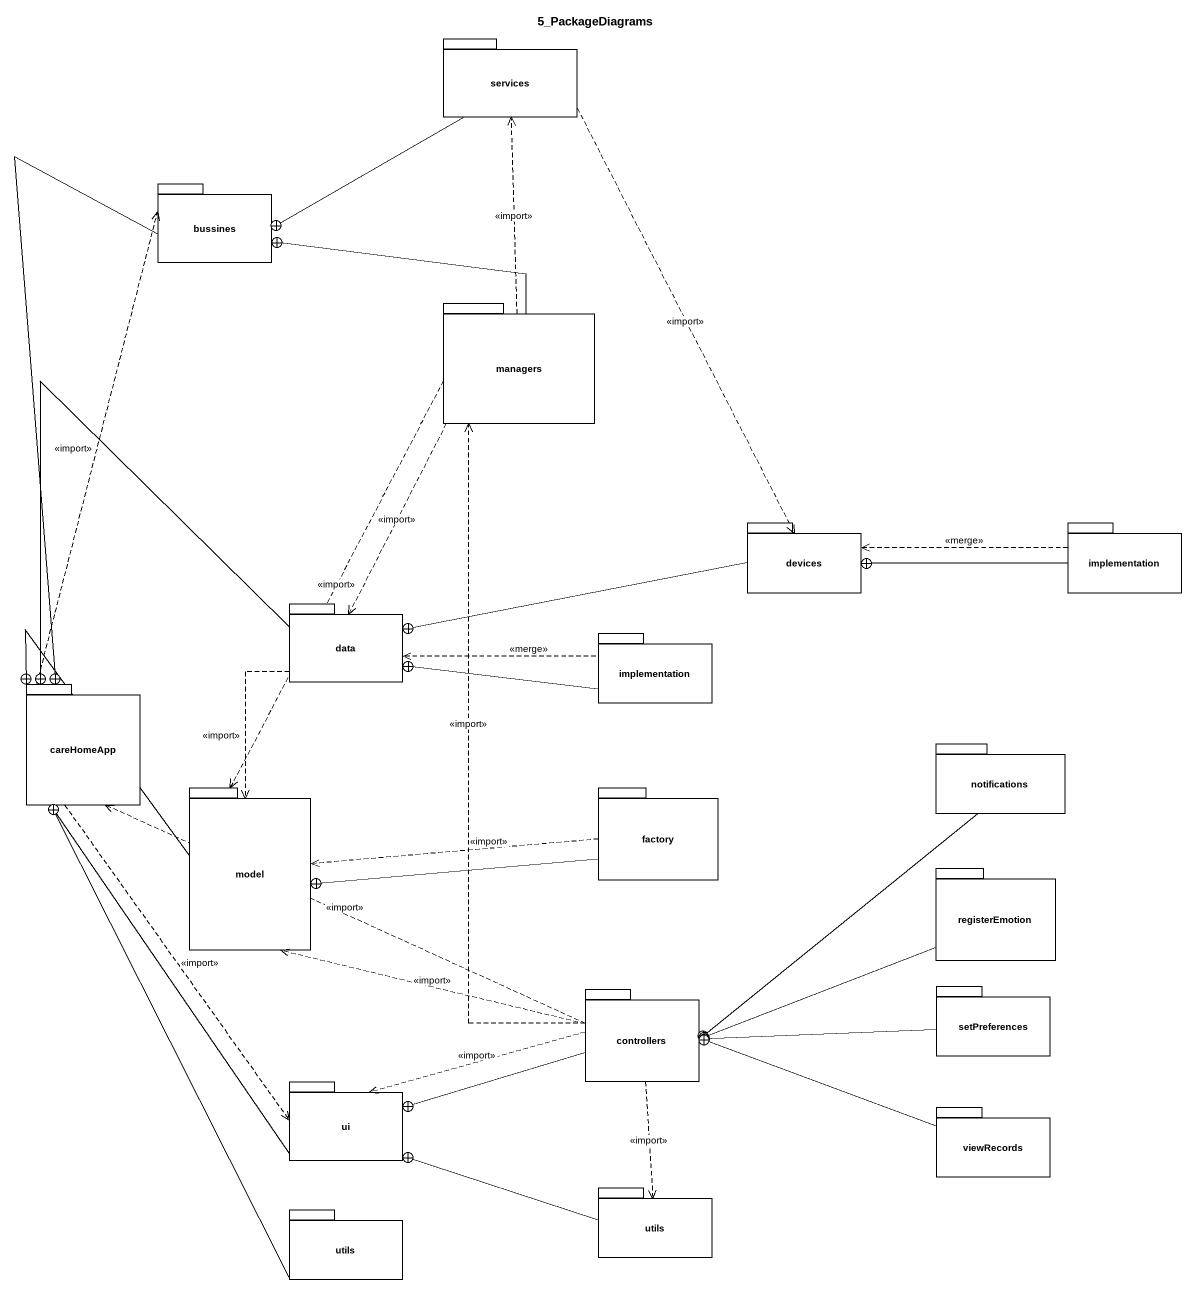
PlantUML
@startuml
title 5_PackageDiagrams
package services {
}
package bussines {
}
package managers {
}
package devices {
}
package implementation {
}
package data {
}
package "implementation" as implementation_2 {
}
package careHomeApp {
}
package notifications {
}
package model {
}
package factory {
}
package registerEmotion {
}
package controllers {
}
package setPreferences {
}
package ui {
}
package viewRecords {
}
package utils {
}
package "utils" as utils_2 {
}
services -left-+ bussines
services ..> devices : <<import>>
bussines --+ careHomeApp
managers .up.> services : <<import>>
managers -left-+ bussines
managers ..> data : <<import>>
managers ..> model : <<import>>
devices -left-+ data
implementation -left-+ devices
implementation .left.> devices : <<merge>>
data -left-+ careHomeApp
data ..> model : <<import>>
implementation_2 -left-+ data
implementation_2 .left.> data : <<merge>>
careHomeApp .up.> bussines : <<import>>
careHomeApp ..> ui : <<import>>
notifications --+ controllers
model -up-+ careHomeApp
factory -left-+ model
factory .left.> model : <<import>>
registerEmotion -left-+ controllers
controllers .up.> managers : <<import>>
controllers .left.> careHomeApp : <<import>>
controllers .left.> model : <<import>>
controllers -left-+ ui
controllers .left.> ui : <<import>>
controllers ..> utils : <<import>>
setPreferences -left-+ controllers
ui -up-+ careHomeApp
viewRecords -left-+ controllers
utils -left-+ ui
utils_2 -up-+ careHomeApp
@enduml
